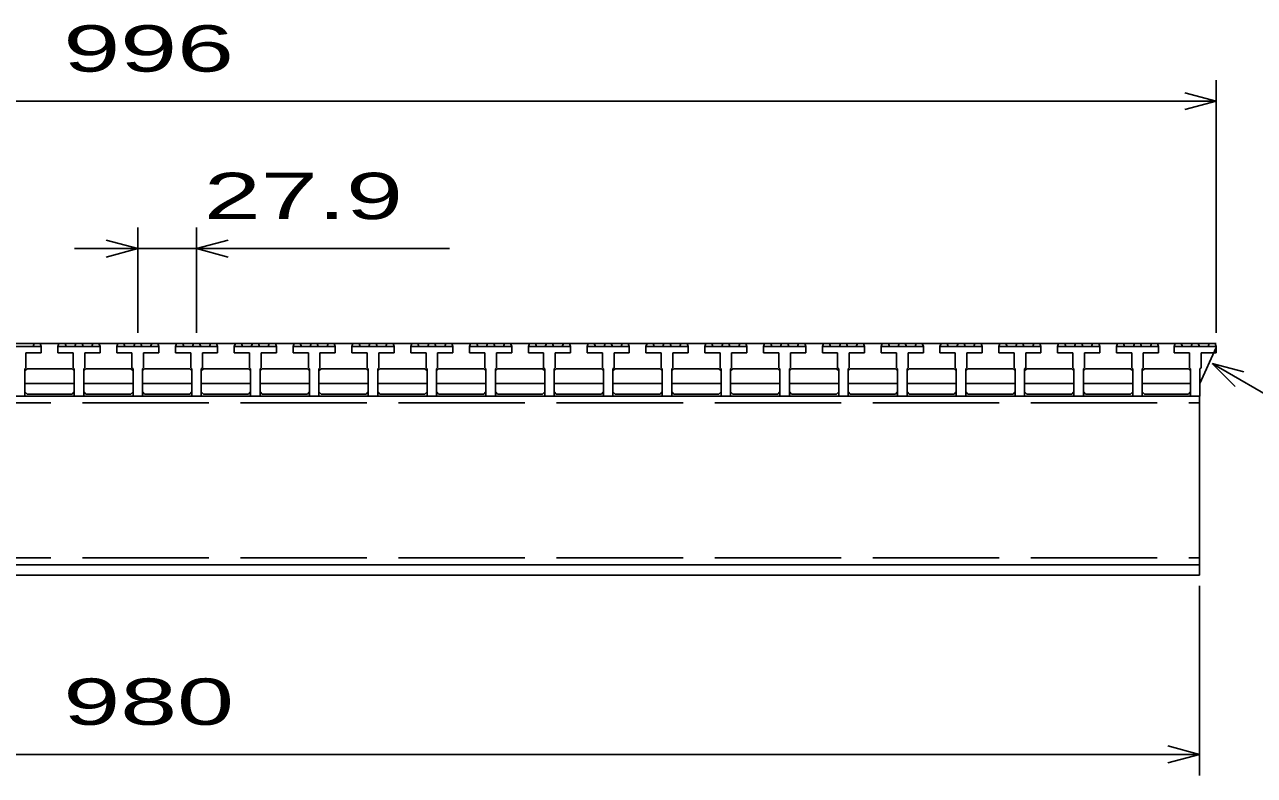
# Model space of a CAD drawing. Units: millimetres, scale not verified. Extents: x -1820 to 1731, y -1282 to 1054.
# Drawn here: x -988 to -405, y -742 to -386 of the extents above; entities that cross this region are included whole.
import ezdxf
from ezdxf.enums import TextEntityAlignment as Align

# ---------------------------------------------------------------- set-up
doc = ezdxf.new("R2010")
doc.units = ezdxf.units.MM
doc.header["$LTSCALE"] = 10
doc.linetypes.add('DASHED', pattern=[7.5, 6, -1.5])
doc.layers.add('16', color=3, linetype='Continuous', lineweight=25)
doc.layers.add('22', color=2, linetype='Continuous', lineweight=25)
doc.styles.add('ベクトル', font='')
doc.styles.get('ベクトル').set_extended_font_data('ベクトル')

msp = doc.modelspace()

# ---------------------------------------------------------------- linework, layer by layer
at = {"layer": '16'}
for p, q in [((-1419, -537), (-423, -537)), ((-980.5, -538.5), (-1000.5, -538.5)), ((-987.75, -548.5), (-987.75, -541.5)), ((-987.75, -541.5), (-980.5, -541.5)), ((-984.4, -538.5), (-983.9, -537)), ((-983.9, -537), (-981, -537)), ((-981, -537), (-980.5, -538.5)), ((-980.5, -541.5), (-980.5, -538.5)), ((-972.6, -538.5), (-972.1, -537)), ((-972.6, -538.5), (-972.6, -541.5)), ((-952.6, -538.5), (-972.6, -538.5)), ((-972.6, -541.5), (-965.35, -541.5)), ((-972.1, -537), (-969.2, -537)), ((-969.2, -537), (-968.7, -538.5)), ((-965.35, -541.5), (-965.35, -548.5)), ((-964.55, -538.5), (-964.05, -537)), ((-964.05, -537), (-961.15, -537)), ((-961.15, -537), (-960.65, -538.5)), ((-959.85, -548.5), (-959.85, -541.5)), ((-959.85, -541.5), (-952.6, -541.5)), ((-956.5, -538.5), (-956, -537)), ((-956, -537), (-953.1, -537)), ((-953.1, -537), (-952.6, -538.5)), ((-952.6, -541.5), (-952.6, -538.5)), ((-944.7, -538.5), (-944.2, -537)), ((-944.7, -538.5), (-944.7, -541.5)), ((-924.7, -538.5), (-944.7, -538.5)), ((-944.7, -541.5), (-937.45, -541.5)), ((-944.2, -537), (-941.3, -537)), ((-941.3, -537), (-940.8, -538.5)), ((-937.45, -541.5), (-937.45, -548.5)), ((-936.65, -538.5), (-936.15, -537)), ((-936.15, -537), (-933.25, -537)), ((-933.25, -537), (-932.75, -538.5)), ((-931.95, -548.5), (-931.95, -541.5)), ((-931.95, -541.5), (-924.7, -541.5)), ((-928.6, -538.5), (-928.1, -537)), ((-928.1, -537), (-925.2, -537)), ((-925.2, -537), (-924.7, -538.5)), ((-924.7, -541.5), (-924.7, -538.5)), ((-916.8, -538.5), (-916.3, -537)), ((-916.8, -538.5), (-916.8, -541.5)), ((-896.8, -538.5), (-916.8, -538.5)), ((-916.8, -541.5), (-909.55, -541.5)), ((-916.3, -537), (-913.4, -537)), ((-913.4, -537), (-912.9, -538.5)), ((-909.55, -541.5), (-909.55, -548.5)), ((-908.75, -538.5), (-908.25, -537)), ((-908.25, -537), (-905.35, -537)), ((-905.35, -537), (-904.85, -538.5)), ((-904.05, -548.5), (-904.05, -541.5)), ((-904.05, -541.5), (-896.8, -541.5)), ((-900.7, -538.5), (-900.2, -537)), ((-900.2, -537), (-897.3, -537)), ((-897.3, -537), (-896.8, -538.5)), ((-896.8, -541.5), (-896.8, -538.5)), ((-888.9, -538.5), (-888.4, -537)), ((-888.9, -538.5), (-888.9, -541.5)), ((-868.9, -538.5), (-888.9, -538.5)), ((-888.9, -541.5), (-881.65, -541.5)), ((-888.4, -537), (-885.5, -537)), ((-885.5, -537), (-885, -538.5)), ((-881.65, -541.5), (-881.65, -548.5)), ((-880.85, -538.5), (-880.35, -537)), ((-880.35, -537), (-877.45, -537)), ((-877.45, -537), (-876.95, -538.5)), ((-876.15, -548.5), (-876.15, -541.5)), ((-876.15, -541.5), (-868.9, -541.5)), ((-872.8, -538.5), (-872.3, -537)), ((-872.3, -537), (-869.4, -537)), ((-869.4, -537), (-868.9, -538.5)), ((-868.9, -541.5), (-868.9, -538.5)), ((-861, -538.5), (-860.5, -537)), ((-861, -538.5), (-861, -541.5)), ((-841, -538.5), (-861, -538.5)), ((-861, -541.5), (-853.75, -541.5)), ((-860.5, -537), (-857.6, -537)), ((-857.6, -537), (-857.1, -538.5)), ((-853.75, -541.5), (-853.75, -548.5)), ((-852.95, -538.5), (-852.45, -537)), ((-852.45, -537), (-849.55, -537)), ((-849.55, -537), (-849.05, -538.5)), ((-848.25, -548.5), (-848.25, -541.5)), ((-848.25, -541.5), (-841, -541.5)), ((-844.9, -538.5), (-844.4, -537)), ((-844.4, -537), (-841.5, -537)), ((-841.5, -537), (-841, -538.5)), ((-841, -541.5), (-841, -538.5)), ((-833.1, -538.5), (-832.6, -537)), ((-833.1, -538.5), (-833.1, -541.5)), ((-813.1, -538.5), (-833.1, -538.5)), ((-833.1, -541.5), (-825.85, -541.5)), ((-832.6, -537), (-829.7, -537)), ((-829.7, -537), (-829.2, -538.5)), ((-825.85, -541.5), (-825.85, -548.5)), ((-825.05, -538.5), (-824.55, -537)), ((-824.55, -537), (-821.65, -537)), ((-821.65, -537), (-821.15, -538.5)), ((-820.35, -548.5), (-820.35, -541.5)), ((-820.35, -541.5), (-813.1, -541.5)), ((-817, -538.5), (-816.5, -537)), ((-816.5, -537), (-813.6, -537)), ((-813.6, -537), (-813.1, -538.5)), ((-813.1, -541.5), (-813.1, -538.5)), ((-805.2, -538.5), (-804.7, -537)), ((-805.2, -538.5), (-805.2, -541.5)), ((-785.2, -538.5), (-805.2, -538.5)), ((-805.2, -541.5), (-797.95, -541.5)), ((-804.7, -537), (-801.8, -537)), ((-801.8, -537), (-801.3, -538.5)), ((-797.95, -541.5), (-797.95, -548.5)), ((-797.15, -538.5), (-796.65, -537)), ((-796.65, -537), (-793.75, -537)), ((-793.75, -537), (-793.25, -538.5)), ((-792.45, -548.5), (-792.45, -541.5)), ((-792.45, -541.5), (-785.2, -541.5)), ((-789.1, -538.5), (-788.6, -537)), ((-788.6, -537), (-785.7, -537)), ((-785.7, -537), (-785.2, -538.5)), ((-785.2, -541.5), (-785.2, -538.5)), ((-777.3, -538.5), (-776.8, -537)), ((-777.3, -538.5), (-777.3, -541.5)), ((-757.3, -538.5), (-777.3, -538.5)), ((-777.3, -541.5), (-770.05, -541.5)), ((-776.8, -537), (-773.9, -537)), ((-773.9, -537), (-773.4, -538.5)), ((-770.05, -541.5), (-770.05, -548.5)), ((-769.25, -538.5), (-768.75, -537)), ((-768.75, -537), (-765.85, -537)), ((-765.85, -537), (-765.35, -538.5)), ((-764.55, -548.5), (-764.55, -541.5)), ((-764.55, -541.5), (-757.3, -541.5)), ((-761.2, -538.5), (-760.7, -537)), ((-760.7, -537), (-757.8, -537)), ((-757.8, -537), (-757.3, -538.5)), ((-757.3, -541.5), (-757.3, -538.5)), ((-749.4, -538.5), (-748.9, -537)), ((-749.4, -538.5), (-749.4, -541.5)), ((-729.4, -538.5), (-749.4, -538.5)), ((-749.4, -541.5), (-742.15, -541.5)), ((-748.9, -537), (-746, -537)), ((-746, -537), (-745.5, -538.5)), ((-742.15, -541.5), (-742.15, -548.5)), ((-741.35, -538.5), (-740.85, -537)), ((-740.85, -537), (-737.95, -537)), ((-737.95, -537), (-737.45, -538.5)), ((-736.65, -548.5), (-736.65, -541.5)), ((-736.65, -541.5), (-729.4, -541.5)), ((-733.3, -538.5), (-732.8, -537)), ((-732.8, -537), (-729.9, -537)), ((-729.9, -537), (-729.4, -538.5)), ((-729.4, -541.5), (-729.4, -538.5)), ((-721.5, -538.5), (-721, -537)), ((-721.5, -538.5), (-721.5, -541.5)), ((-701.5, -538.5), (-721.5, -538.5)), ((-721.5, -541.5), (-714.25, -541.5)), ((-721, -537), (-718.1, -537)), ((-718.1, -537), (-717.6, -538.5)), ((-714.25, -541.5), (-714.25, -548.5)), ((-713.45, -538.5), (-712.95, -537)), ((-712.95, -537), (-710.05, -537)), ((-710.05, -537), (-709.55, -538.5)), ((-708.75, -548.5), (-708.75, -541.5)), ((-708.75, -541.5), (-701.5, -541.5)), ((-705.4, -538.5), (-704.9, -537)), ((-704.9, -537), (-702, -537)), ((-702, -537), (-701.5, -538.5)), ((-701.5, -541.5), (-701.5, -538.5)), ((-693.6, -538.5), (-693.1, -537)), ((-693.6, -538.5), (-693.6, -541.5)), ((-673.6, -538.5), (-693.6, -538.5)), ((-693.6, -541.5), (-686.35, -541.5)), ((-693.1, -537), (-690.2, -537)), ((-690.2, -537), (-689.7, -538.5)), ((-686.35, -541.5), (-686.35, -548.5)), ((-685.55, -538.5), (-685.05, -537)), ((-685.05, -537), (-682.15, -537)), ((-682.15, -537), (-681.65, -538.5)), ((-680.85, -548.5), (-680.85, -541.5)), ((-680.85, -541.5), (-673.6, -541.5)), ((-677.5, -538.5), (-677, -537)), ((-677, -537), (-674.1, -537)), ((-674.1, -537), (-673.6, -538.5)), ((-673.6, -541.5), (-673.6, -538.5)), ((-665.7, -538.5), (-665.2, -537)), ((-665.7, -538.5), (-665.7, -541.5)), ((-645.7, -538.5), (-665.7, -538.5)), ((-665.7, -541.5), (-658.45, -541.5)), ((-665.2, -537), (-662.3, -537)), ((-662.3, -537), (-661.8, -538.5)), ((-658.45, -541.5), (-658.45, -548.5)), ((-657.65, -538.5), (-657.15, -537)), ((-657.15, -537), (-654.25, -537)), ((-654.25, -537), (-653.75, -538.5)), ((-652.95, -548.5), (-652.95, -541.5)), ((-652.95, -541.5), (-645.7, -541.5)), ((-649.6, -538.5), (-649.1, -537)), ((-649.1, -537), (-646.2, -537)), ((-646.2, -537), (-645.7, -538.5)), ((-645.7, -541.5), (-645.7, -538.5)), ((-637.8, -538.5), (-637.3, -537)), ((-637.8, -538.5), (-637.8, -541.5)), ((-617.8, -538.5), (-637.8, -538.5)), ((-637.8, -541.5), (-630.55, -541.5)), ((-637.3, -537), (-634.4, -537)), ((-634.4, -537), (-633.9, -538.5)), ((-630.55, -541.5), (-630.55, -548.5)), ((-629.75, -538.5), (-629.25, -537)), ((-629.25, -537), (-626.35, -537)), ((-626.35, -537), (-625.85, -538.5)), ((-625.05, -548.5), (-625.05, -541.5)), ((-625.05, -541.5), (-617.8, -541.5)), ((-621.7, -538.5), (-621.2, -537)), ((-621.2, -537), (-618.3, -537)), ((-618.3, -537), (-617.8, -538.5)), ((-617.8, -541.5), (-617.8, -538.5)), ((-609.9, -538.5), (-609.4, -537)), ((-609.9, -538.5), (-609.9, -541.5)), ((-589.9, -538.5), (-609.9, -538.5)), ((-609.9, -541.5), (-602.65, -541.5)), ((-609.4, -537), (-606.5, -537)), ((-606.5, -537), (-606, -538.5)), ((-602.65, -541.5), (-602.65, -548.5)), ((-601.85, -538.5), (-601.35, -537)), ((-601.35, -537), (-598.45, -537)), ((-598.45, -537), (-597.95, -538.5)), ((-597.15, -548.5), (-597.15, -541.5)), ((-597.15, -541.5), (-589.9, -541.5)), ((-593.8, -538.5), (-593.3, -537)), ((-593.3, -537), (-590.4, -537)), ((-590.4, -537), (-589.9, -538.5)), ((-589.9, -541.5), (-589.9, -538.5)), ((-582, -538.5), (-581.5, -537)), ((-582, -538.5), (-582, -541.5)), ((-562, -538.5), (-582, -538.5)), ((-582, -541.5), (-574.75, -541.5)), ((-581.5, -537), (-578.6, -537)), ((-578.6, -537), (-578.1, -538.5)), ((-574.75, -541.5), (-574.75, -548.5)), ((-573.95, -538.5), (-573.45, -537)), ((-573.45, -537), (-570.55, -537)), ((-570.55, -537), (-570.05, -538.5)), ((-569.25, -548.5), (-569.25, -541.5)), ((-569.25, -541.5), (-562, -541.5)), ((-565.9, -538.5), (-565.4, -537)), ((-565.4, -537), (-562.5, -537)), ((-562.5, -537), (-562, -538.5)), ((-562, -541.5), (-562, -538.5)), ((-554.1, -538.5), (-553.6, -537)), ((-554.1, -538.5), (-554.1, -541.5)), ((-534.1, -538.5), (-554.1, -538.5)), ((-554.1, -541.5), (-546.85, -541.5)), ((-553.6, -537), (-550.7, -537)), ((-550.7, -537), (-550.2, -538.5)), ((-546.85, -541.5), (-546.85, -548.5)), ((-546.05, -538.5), (-545.55, -537)), ((-545.55, -537), (-542.65, -537)), ((-542.65, -537), (-542.15, -538.5)), ((-541.35, -548.5), (-541.35, -541.5)), ((-541.35, -541.5), (-534.1, -541.5)), ((-538, -538.5), (-537.5, -537)), ((-537.5, -537), (-534.6, -537)), ((-534.6, -537), (-534.1, -538.5)), ((-534.1, -541.5), (-534.1, -538.5)), ((-526.2, -538.5), (-525.7, -537)), ((-526.2, -538.5), (-526.2, -541.5)), ((-506.2, -538.5), (-526.2, -538.5)), ((-526.2, -541.5), (-518.95, -541.5)), ((-525.7, -537), (-522.8, -537)), ((-522.8, -537), (-522.3, -538.5)), ((-518.95, -541.5), (-518.95, -548.5)), ((-518.15, -538.5), (-517.65, -537)), ((-517.65, -537), (-514.75, -537)), ((-514.75, -537), (-514.25, -538.5)), ((-513.45, -548.5), (-513.45, -541.5)), ((-513.45, -541.5), (-506.2, -541.5)), ((-510.1, -538.5), (-509.6, -537)), ((-509.6, -537), (-506.7, -537)), ((-506.7, -537), (-506.2, -538.5)), ((-506.2, -541.5), (-506.2, -538.5)), ((-498.3, -538.5), (-497.8, -537)), ((-498.3, -538.5), (-498.3, -541.5)), ((-478.3, -538.5), (-498.3, -538.5)), ((-498.3, -541.5), (-491.05, -541.5)), ((-497.8, -537), (-494.9, -537)), ((-494.9, -537), (-494.4, -538.5)), ((-491.05, -541.5), (-491.05, -548.5)), ((-490.25, -538.5), (-489.75, -537)), ((-489.75, -537), (-486.85, -537)), ((-486.85, -537), (-486.35, -538.5)), ((-485.55, -548.5), (-485.55, -541.5)), ((-485.55, -541.5), (-478.3, -541.5)), ((-482.2, -538.5), (-481.7, -537)), ((-481.7, -537), (-478.8, -537)), ((-478.8, -537), (-478.3, -538.5)), ((-478.3, -541.5), (-478.3, -538.5)), ((-470.4, -538.5), (-469.9, -537)), ((-470.4, -538.5), (-470.4, -541.5)), ((-450.4, -538.5), (-470.4, -538.5)), ((-470.4, -541.5), (-463.15, -541.5)), ((-469.9, -537), (-467, -537)), ((-467, -537), (-466.5, -538.5)), ((-463.15, -541.5), (-463.15, -548.5)), ((-462.35, -538.5), (-461.85, -537)), ((-461.85, -537), (-458.95, -537)), ((-458.95, -537), (-458.45, -538.5)), ((-457.65, -548.5), (-457.65, -541.5)), ((-457.65, -541.5), (-450.4, -541.5)), ((-454.3, -538.5), (-453.8, -537)), ((-453.8, -537), (-450.9, -537)), ((-450.9, -537), (-450.4, -538.5)), ((-450.4, -541.5), (-450.4, -538.5)), ((-443, -538.5), (-442.5, -537)), ((-443, -538.5), (-443, -541.5)), ((-423, -538.5), (-443, -538.5)), ((-443, -541.5), (-435.75, -541.5)), ((-442.5, -537), (-439.6, -537)), ((-439.6, -537), (-439.1, -538.5)), ((-435.75, -541.5), (-435.75, -548.5)), ((-434.95, -538.5), (-434.45, -537)), ((-434.45, -537), (-431.55, -537)), ((-431.55, -537), (-431.05, -538.5)), ((-430.75, -556), (-423, -539)), ((-430.25, -548.5), (-430.25, -541.5)), ((-430.25, -541.5), (-423, -541.5)), ((-426.9, -538.5), (-426.4, -537)), ((-426.4, -537), (-423.5, -537)), ((-423.5, -537), (-423, -538.5)), ((-423, -541.5), (-423, -538.5)), ((-988.25, -549), (-987.75, -548.5)), ((-988.25, -562), (-988.25, -549)), ((-988.25, -550), (-987.25, -549)), ((-987.25, -549), (-965.85, -549)), ((-965.85, -549), (-964.85, -550)), ((-965.35, -548.5), (-964.85, -549)), ((-964.85, -549), (-964.85, -562)), ((-960.35, -549), (-959.85, -548.5)), ((-960.35, -562), (-960.35, -549)), ((-960.35, -550), (-959.35, -549)), ((-959.35, -549), (-937.95, -549)), ((-937.95, -549), (-936.95, -550)), ((-937.45, -548.5), (-936.95, -549)), ((-936.95, -549), (-936.95, -562)), ((-932.45, -549), (-931.95, -548.5)), ((-932.45, -562), (-932.45, -549)), ((-932.45, -550), (-931.45, -549)), ((-931.45, -549), (-910.05, -549)), ((-910.05, -549), (-909.05, -550)), ((-909.55, -548.5), (-909.05, -549)), ((-909.05, -549), (-909.05, -562)), ((-904.55, -549), (-904.05, -548.5)), ((-904.55, -562), (-904.55, -549)), ((-904.55, -550), (-903.55, -549)), ((-903.55, -549), (-882.15, -549)), ((-882.15, -549), (-881.15, -550)), ((-881.65, -548.5), (-881.15, -549)), ((-881.15, -549), (-881.15, -562)), ((-876.65, -549), (-876.15, -548.5)), ((-876.65, -562), (-876.65, -549)), ((-876.65, -550), (-875.65, -549)), ((-875.65, -549), (-854.25, -549)), ((-854.25, -549), (-853.25, -550)), ((-853.75, -548.5), (-853.25, -549)), ((-853.25, -549), (-853.25, -562)), ((-848.75, -549), (-848.25, -548.5)), ((-848.75, -562), (-848.75, -549)), ((-848.75, -550), (-847.75, -549)), ((-847.75, -549), (-826.35, -549)), ((-826.35, -549), (-825.35, -550)), ((-825.85, -548.5), (-825.35, -549)), ((-825.35, -549), (-825.35, -562)), ((-820.85, -549), (-820.35, -548.5)), ((-820.85, -562), (-820.85, -549)), ((-820.85, -550), (-819.85, -549)), ((-819.85, -549), (-798.45, -549)), ((-798.45, -549), (-797.45, -550)), ((-797.95, -548.5), (-797.45, -549)), ((-797.45, -549), (-797.45, -562)), ((-792.95, -549), (-792.45, -548.5)), ((-792.95, -562), (-792.95, -549)), ((-792.95, -550), (-791.95, -549)), ((-791.95, -549), (-770.55, -549)), ((-770.55, -549), (-769.55, -550)), ((-770.05, -548.5), (-769.55, -549)), ((-769.55, -549), (-769.55, -562)), ((-765.05, -549), (-764.55, -548.5)), ((-765.05, -562), (-765.05, -549)), ((-765.05, -550), (-764.05, -549)), ((-764.05, -549), (-742.65, -549)), ((-742.65, -549), (-741.65, -550)), ((-742.15, -548.5), (-741.65, -549)), ((-741.65, -549), (-741.65, -562)), ((-737.15, -549), (-736.65, -548.5)), ((-737.15, -562), (-737.15, -549)), ((-737.15, -550), (-736.15, -549)), ((-736.15, -549), (-714.75, -549)), ((-714.75, -549), (-713.75, -550)), ((-714.25, -548.5), (-713.75, -549)), ((-713.75, -549), (-713.75, -562)), ((-709.25, -549), (-708.75, -548.5)), ((-709.25, -562), (-709.25, -549)), ((-709.25, -550), (-708.25, -549)), ((-708.25, -549), (-686.85, -549)), ((-686.85, -549), (-685.85, -550)), ((-686.35, -548.5), (-685.85, -549)), ((-685.85, -549), (-685.85, -562)), ((-681.35, -549), (-680.85, -548.5)), ((-681.35, -562), (-681.35, -549)), ((-681.35, -550), (-680.35, -549)), ((-680.35, -549), (-658.95, -549)), ((-658.95, -549), (-657.95, -550)), ((-658.45, -548.5), (-657.95, -549)), ((-657.95, -549), (-657.95, -562)), ((-653.45, -549), (-652.95, -548.5)), ((-653.45, -562), (-653.45, -549)), ((-653.45, -550), (-652.45, -549)), ((-652.45, -549), (-631.05, -549)), ((-631.05, -549), (-630.05, -550)), ((-630.55, -548.5), (-630.05, -549)), ((-630.05, -549), (-630.05, -562)), ((-625.55, -549), (-625.05, -548.5)), ((-625.55, -562), (-625.55, -549)), ((-625.55, -550), (-624.55, -549)), ((-624.55, -549), (-603.15, -549)), ((-603.15, -549), (-602.15, -550)), ((-602.65, -548.5), (-602.15, -549)), ((-602.15, -549), (-602.15, -562)), ((-597.65, -549), (-597.15, -548.5)), ((-597.65, -562), (-597.65, -549)), ((-597.65, -550), (-596.65, -549)), ((-596.65, -549), (-575.25, -549)), ((-575.25, -549), (-574.25, -550)), ((-574.75, -548.5), (-574.25, -549)), ((-574.25, -549), (-574.25, -562)), ((-569.75, -549), (-569.25, -548.5)), ((-569.75, -562), (-569.75, -549)), ((-569.75, -550), (-568.75, -549)), ((-568.75, -549), (-547.35, -549)), ((-547.35, -549), (-546.35, -550)), ((-546.85, -548.5), (-546.35, -549)), ((-546.35, -549), (-546.35, -562)), ((-541.85, -549), (-541.35, -548.5)), ((-541.85, -562), (-541.85, -549)), ((-541.85, -550), (-540.85, -549)), ((-540.85, -549), (-519.45, -549)), ((-519.45, -549), (-518.45, -550)), ((-518.95, -548.5), (-518.45, -549)), ((-518.45, -549), (-518.45, -562)), ((-513.95, -549), (-513.45, -548.5)), ((-513.95, -562), (-513.95, -549)), ((-513.95, -550), (-512.95, -549)), ((-512.95, -549), (-491.55, -549)), ((-491.55, -549), (-490.55, -550)), ((-491.05, -548.5), (-490.55, -549)), ((-490.55, -549), (-490.55, -562)), ((-486.05, -549), (-485.55, -548.5)), ((-486.05, -562), (-486.05, -549)), ((-486.05, -550), (-485.05, -549)), ((-485.05, -549), (-463.65, -549)), ((-463.65, -549), (-462.65, -550)), ((-463.15, -548.5), (-462.65, -549)), ((-462.65, -549), (-462.65, -562)), ((-458.15, -549), (-457.65, -548.5)), ((-458.15, -562), (-458.15, -549)), ((-458.15, -550), (-457.15, -549)), ((-457.15, -549), (-436.25, -549)), ((-436.25, -549), (-435.25, -550)), ((-435.75, -548.5), (-435.25, -549)), ((-435.25, -549), (-435.25, -562)), ((-430.75, -549), (-430.25, -548.5)), ((-430.75, -562), (-430.75, -549)), ((-988.25, -556), (-964.85, -556)), ((-987.25, -561), (-988.25, -560)), ((-964.85, -560), (-965.85, -561)), ((-960.35, -556), (-936.95, -556)), ((-959.35, -561), (-960.35, -560)), ((-936.95, -560), (-937.95, -561)), ((-932.45, -556), (-909.05, -556)), ((-931.45, -561), (-932.45, -560)), ((-909.05, -560), (-910.05, -561)), ((-904.55, -556), (-881.15, -556)), ((-903.55, -561), (-904.55, -560)), ((-881.15, -560), (-882.15, -561)), ((-876.65, -556), (-853.25, -556)), ((-875.65, -561), (-876.65, -560)), ((-853.25, -560), (-854.25, -561)), ((-848.75, -556), (-825.35, -556)), ((-847.75, -561), (-848.75, -560)), ((-825.35, -560), (-826.35, -561)), ((-820.85, -556), (-797.45, -556)), ((-819.85, -561), (-820.85, -560)), ((-797.45, -560), (-798.45, -561)), ((-792.95, -556), (-769.55, -556)), ((-791.95, -561), (-792.95, -560)), ((-769.55, -560), (-770.55, -561)), ((-765.05, -556), (-741.65, -556)), ((-764.05, -561), (-765.05, -560)), ((-741.65, -560), (-742.65, -561)), ((-737.15, -556), (-713.75, -556)), ((-736.15, -561), (-737.15, -560)), ((-713.75, -560), (-714.75, -561)), ((-709.25, -556), (-685.85, -556)), ((-708.25, -561), (-709.25, -560)), ((-685.85, -560), (-686.85, -561)), ((-681.35, -556), (-657.95, -556)), ((-680.35, -561), (-681.35, -560)), ((-657.95, -560), (-658.95, -561)), ((-653.45, -556), (-630.05, -556)), ((-652.45, -561), (-653.45, -560)), ((-630.05, -560), (-631.05, -561)), ((-625.55, -556), (-602.15, -556)), ((-624.55, -561), (-625.55, -560)), ((-602.15, -560), (-603.15, -561)), ((-597.65, -556), (-574.25, -556)), ((-596.65, -561), (-597.65, -560)), ((-574.25, -560), (-575.25, -561)), ((-569.75, -556), (-546.35, -556)), ((-568.75, -561), (-569.75, -560)), ((-546.35, -560), (-547.35, -561)), ((-541.85, -556), (-518.45, -556)), ((-540.85, -561), (-541.85, -560)), ((-518.45, -560), (-519.45, -561)), ((-513.95, -556), (-490.55, -556)), ((-512.95, -561), (-513.95, -560)), ((-490.55, -560), (-491.55, -561)), ((-486.05, -556), (-462.65, -556)), ((-485.05, -561), (-486.05, -560)), ((-462.65, -560), (-463.65, -561)), ((-458.15, -556), (-435.25, -556)), ((-457.15, -561), (-458.15, -560)), ((-435.25, -560), (-436.25, -561)), ((-1411, -562), (-431, -562)), ((-992.75, -562), (-988.25, -562)), ((-965.85, -561), (-987.25, -561)), ((-964.85, -562), (-960.35, -562)), ((-937.95, -561), (-959.35, -561)), ((-936.95, -562), (-932.45, -562)), ((-910.05, -561), (-931.45, -561)), ((-909.05, -562), (-904.55, -562)), ((-882.15, -561), (-903.55, -561)), ((-881.15, -562), (-876.65, -562)), ((-854.25, -561), (-875.65, -561)), ((-853.25, -562), (-848.75, -562)), ((-826.35, -561), (-847.75, -561)), ((-825.35, -562), (-820.85, -562)), ((-798.45, -561), (-819.85, -561)), ((-797.45, -562), (-792.95, -562)), ((-770.55, -561), (-791.95, -561)), ((-769.55, -562), (-765.05, -562)), ((-742.65, -561), (-764.05, -561)), ((-741.65, -562), (-737.15, -562)), ((-714.75, -561), (-736.15, -561)), ((-713.75, -562), (-709.25, -562)), ((-686.85, -561), (-708.25, -561)), ((-685.85, -562), (-681.35, -562)), ((-658.95, -561), (-680.35, -561)), ((-657.95, -562), (-653.45, -562)), ((-631.05, -561), (-652.45, -561)), ((-630.05, -562), (-625.55, -562)), ((-603.15, -561), (-624.55, -561)), ((-602.15, -562), (-597.65, -562)), ((-575.25, -561), (-596.65, -561)), ((-574.25, -562), (-569.75, -562)), ((-547.35, -561), (-568.75, -561)), ((-546.35, -562), (-541.85, -562)), ((-519.45, -561), (-540.85, -561)), ((-518.45, -562), (-513.95, -562)), ((-491.55, -561), (-512.95, -561)), ((-490.55, -562), (-486.05, -562)), ((-463.65, -561), (-485.05, -561)), ((-462.65, -562), (-458.15, -562)), ((-436.25, -561), (-457.15, -561)), ((-435.25, -562), (-430.75, -562)), ((-431, -562), (-431, -642)), ((-431, -642), (-1411, -642)), ((-1411, -647), (-431, -647)), ((-431, -647), (-431, -642))]:
    msp.add_line(p, q, dxfattribs=at)
at = {"layer": '16', "linetype": 'DASHED'}
for p, q in [((-1411, -565.2), (-431, -565.2)), ((-1411, -638.8), (-431, -638.8))]:
    msp.add_line(p, q, dxfattribs=at)
at = {"layer": '22', "color": 4}
for p, q in [((-423, -532), (-423, -412)), ((-423, -422), (-438, -418)), ((-1419, -422), (-423, -422)), ((-438, -426), (-423, -422)), ((-934.7, -532), (-934.7, -482)), ((-906.8, -482), (-906.8, -532)), ((-934.7, -492), (-949.7, -488)), ((-906.8, -492), (-891.8, -488)), ((-934.7, -492), (-964.7, -492)), ((-949.7, -496), (-934.7, -492)), ((-934.7, -492), (-906.8, -492)), ((-891.8, -496), (-906.8, -492)), ((-906.8, -492), (-786.8, -492)), ((-410, -550.5), (-425, -546.5)), ((-414, -557.5), (-425, -546.5)), ((-388, -567.9), (-425, -546.5)), ((-431, -742), (-431, -652)), ((-431, -732), (-446, -728)), ((-1411, -732), (-431, -732)), ((-446, -736), (-431, -732))]:
    msp.add_line(p, q, dxfattribs=at)

# ---------------------------------------------------------------- texts
at = {"layer": '22', "style": 'ベクトル', "width": 1.65}
for s, p in [(' 996 ', (-983.5, -397)), (' 27.9 ', (-916.8, -467)), (' 980 ', (-983.5, -707))]:
    msp.add_text(s, height=21.99, dxfattribs=at).set_placement(p, align=Align.MIDDLE_LEFT)

doc.saveas('drawing.dxf')
